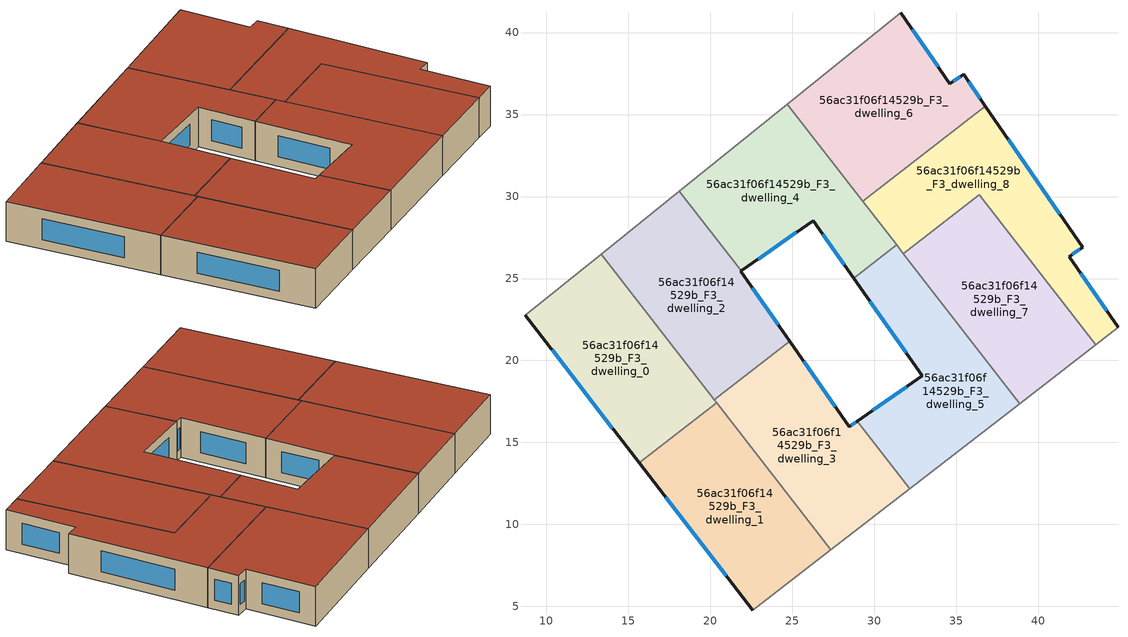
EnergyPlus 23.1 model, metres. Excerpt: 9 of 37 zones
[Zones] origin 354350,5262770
56ac31f06f14529b_F3_dwelling_0
 floor to 56ac31f06f14529b_F2_dwelling_0 (EU_floor_Construction): 13.36,26.49 20.39,17.42 15.67,13.77 8.73,22.76 z9
 wall outside (EU_wall_Construction): 8.73,22.76 15.67,13.77 z9:12
 wall to 56ac31f06f14529b_F3_dwelling_1 (EU_wall_Construction): 15.67,13.77 20.39,17.42 z9:12
 wall adiabatic (EU_wall_Construction): 13.36,26.49 8.73,22.76 z9:12
 wall to 56ac31f06f14529b_F3_dwelling_2 (EU_wall_Construction): 20.24,17.62 13.36,26.49 z9:12
 wall to 56ac31f06f14529b_F3_dwelling_3 (EU_wall_Construction): 20.39,17.43 20.24,17.62 z9:12
 window (EU_Window_Construction): 10.36,20.65 14.04,15.88 z9.7:11.3
 roof outside (EU_roof_Construction): 20.39,17.42 13.36,26.49 8.73,22.76 15.67,13.77 z12
56ac31f06f14529b_F3_dwelling_1
 floor to 56ac31f06f14529b_F2_dwelling_1 (EU_floor_Construction): 20.39,17.42 27.35,8.44 22.6,4.77 15.67,13.77 z9
 wall outside (EU_wall_Construction): 15.67,13.77 22.6,4.77 z9:12
 wall adiabatic (EU_wall_Construction): 22.6,4.77 27.35,8.44 z9:12
 wall to 56ac31f06f14529b_F3_dwelling_3 (EU_wall_Construction): 27.35,8.44 20.39,17.42 z9:12
 window (EU_Window_Construction): 17.3,11.65 20.97,6.88 z9.7:11.3
 roof outside (EU_roof_Construction): 27.35,8.44 20.39,17.42 15.67,13.77 22.6,4.77 z12
56ac31f06f14529b_F3_dwelling_2
 floor to 56ac31f06f14529b_F2_dwelling_2 (EU_floor_Construction): 21.88,25.46 21.85,25.44 24.84,21.18 20.24,17.62 13.36,26.49 18.12,30.32 z9
 wall outside (EU_wall_Construction): 24.84,21.18 21.85,25.44 21.88,25.46 z9:12
 wall to 56ac31f06f14529b_F3_dwelling_4 (EU_wall_Construction): 21.88,25.46 18.12,30.32 z9:12
 wall to 56ac31f06f14529b_F3_dwelling_3 (EU_wall_Construction): 20.24,17.62 24.84,21.18 z9:12
 wall adiabatic (EU_wall_Construction): 18.12,30.32 13.36,26.49 z9:12
 window (EU_Window_Construction): 24.14,22.18 22.55,24.44 z9.7:11.3
 roof outside (EU_roof_Construction): 24.84,21.18 21.85,25.44 21.88,25.46 18.12,30.32 13.36,26.49 20.24,17.62 z12
56ac31f06f14529b_F3_dwelling_3
 floor to 56ac31f06f14529b_F2_dwelling_3 (EU_floor_Construction): 28.98,16.3 32.17,12.18 27.35,8.44 20.24,17.62 24.84,21.18 28.49,15.96 z9
 wall outside (EU_wall_Construction): 28.98,16.3 28.49,15.96 24.84,21.18 z9:12
 wall to 56ac31f06f14529b_F3_dwelling_5 (EU_wall_Construction): 32.17,12.18 28.98,16.3 z9:12
 wall adiabatic (EU_wall_Construction): 27.35,8.44 32.17,12.18 z9:12
 window (EU_Window_Construction): 27.63,17.19 25.69,19.95 / 28.86,16.23 28.6,16.04 z9.7:11.3
 roof outside (EU_roof_Construction): 32.17,12.18 28.98,16.3 28.49,15.96 24.84,21.18 20.24,17.62 27.35,8.44 z12
56ac31f06f14529b_F3_dwelling_4
 floor to 56ac31f06f14529b_F2_dwelling_4 (EU_floor_Construction): 24.71,35.63 31.36,27.05 28.75,25.02 26.29,28.53 21.88,25.46 18.12,30.32 z9
 wall outside (EU_wall_Construction): 21.88,25.46 26.29,28.53 28.75,25.02 z9:12
 wall adiabatic (EU_wall_Construction): 24.71,35.63 18.12,30.32 z9:12
 wall to 56ac31f06f14529b_F3_dwelling_5 (EU_wall_Construction): 28.75,25.02 31.36,27.05 z9:12
 wall to 56ac31f06f14529b_F3_dwelling_6 (EU_wall_Construction): 29.29,29.72 24.71,35.63 z9:12
 wall to 56ac31f06f14529b_F3_dwelling_8 (EU_wall_Construction): 31.36,27.05 29.29,29.72 z9:12
 window (EU_Window_Construction): 26.87,27.71 28.17,25.85 / 22.92,26.18 25.26,27.81 z9.7:11.3
 roof outside (EU_roof_Construction): 31.36,27.05 24.71,35.63 18.12,30.32 21.88,25.46 26.29,28.53 28.75,25.02 z12
56ac31f06f14529b_F3_dwelling_5
 floor to 56ac31f06f14529b_F2_dwelling_5 (EU_floor_Construction): 31.36,27.05 38.86,17.37 32.17,12.18 28.98,16.3 32.93,19.06 28.75,25.02 z9
 wall outside (EU_wall_Construction): 28.75,25.02 32.93,19.06 28.98,16.3 z9:12
 wall adiabatic (EU_wall_Construction): 32.17,12.18 38.86,17.37 z9:12
 wall to 56ac31f06f14529b_F3_dwelling_7 (EU_wall_Construction): 38.86,17.37 31.77,26.52 z9:12
 wall to 56ac31f06f14529b_F3_dwelling_8 (EU_wall_Construction): 31.77,26.52 31.36,27.05 z9:12
 window (EU_Window_Construction): 29.73,23.62 31.95,20.46 / 32,18.41 29.9,16.95 z9.7:11.3
 roof outside (EU_roof_Construction): 38.86,17.37 31.36,27.05 28.75,25.02 32.93,19.06 28.98,16.3 32.17,12.18 z12
56ac31f06f14529b_F3_dwelling_6
 floor to 56ac31f06f14529b_F2_dwelling_6 (EU_floor_Construction): 35.45,37.45 36.78,35.52 29.29,29.72 24.71,35.63 31.63,41.21 34.61,36.88 z9
 wall outside (EU_wall_Construction): 36.78,35.52 35.45,37.45 34.61,36.88 31.63,41.21 z9:12
 wall to 56ac31f06f14529b_F3_dwelling_8 (EU_wall_Construction): 29.29,29.72 36.78,35.52 z9:12
 wall adiabatic (EU_wall_Construction): 31.63,41.21 24.71,35.63 z9:12
 window (EU_Window_Construction): 33.91,37.9 32.33,40.19 / 35.25,37.32 34.81,37.02 / 36.47,35.97 35.76,37 z9.7:11.3
 roof outside (EU_roof_Construction): 36.78,35.52 35.45,37.45 34.61,36.88 31.63,41.21 24.71,35.63 29.29,29.72 z12
56ac31f06f14529b_F3_dwelling_7
 floor to 56ac31f06f14529b_F2_dwelling_7 (EU_floor_Construction): 36.41,30.12 43.51,20.96 38.86,17.37 31.77,26.52 z9
 wall to 56ac31f06f14529b_F3_dwelling_8 (EU_wall_Construction): 43.51,20.96 36.41,30.12 31.77,26.52 z9:12
 wall adiabatic (EU_wall_Construction): 38.86,17.37 43.51,20.96 z9:12
 roof outside (EU_roof_Construction): 43.51,20.96 36.41,30.12 31.77,26.52 38.86,17.37 z12
56ac31f06f14529b_F3_dwelling_8
 floor to 56ac31f06f14529b_F2_dwelling_8 (EU_floor_Construction): 36.78,35.52 42.72,26.91 41.9,26.34 44.87,22.02 43.51,20.96 36.41,30.12 31.77,26.52 29.29,29.72 z9
 wall outside (EU_wall_Construction): 44.87,22.02 41.9,26.34 42.72,26.91 36.78,35.52 z9:12
 wall adiabatic (EU_wall_Construction): 43.51,20.96 44.87,22.02 z9:12
 window (EU_Window_Construction): 44.17,23.03 42.59,25.33 / 41.33,28.93 38.18,33.5 / 42.09,26.47 42.53,26.78 z9.7:11.3
 roof outside (EU_roof_Construction): 44.87,22.02 41.9,26.34 42.72,26.91 36.78,35.52 29.29,29.72 31.77,26.52 36.41,30.12 43.51,20.96 z12
[Building]
EU S2 Campaign: North Axis=0; Terrain=City; Solar Distribution=FullExterior
[Site:Location]
Budapest.Ferenc.Liszt.Intl.AP: Latitude=47.437; Longitude=19.256; Time Zone=1; Elevation=185
[SizingPeriod:WeatherFileDays]
AnnualSizingPeriod: Begin Month=1; Begin Day of Month=1; End Month=12; End Day of Month=31; Day of Week for Start Day=Monday; Use Weather File Daylight Saving Period=No; Use Weather File Rain and Snow Indicators=No
[MATERIAL]
EU_InternalMass_Material: Roughness=MediumRough; Thickness=0.1; Conductivity=1; Density=1800; Specific Heat=900; Thermal Absorptance=0.9; Solar Absorptance=0.7; Visible Absorptance=0.7
[MATERIAL:NOMASS] Roughness=MediumRough; Thermal Absorptance=0.9; Solar Absorptance=0.7; Visible Absorptance=0.7
Name | Thermal Resistance
EU_wall_NoMass | 0.832559
EU_roof_NoMass | 1.39638
EU_floor_NoMass | 0.872794
[WINDOWMATERIAL:SIMPLEGLAZINGSYSTEM]
EU_Window_SimpleGlazing: UFactor=2.79869; Solar Heat Gain Coefficient=0.75; Visible Transmittance=0.75
[CONSTRUCTION]
EU_wall_Construction: EU_wall_NoMass
EU_roof_Construction: EU_roof_NoMass
EU_floor_Construction: EU_floor_NoMass
EU_Window_Construction: EU_Window_SimpleGlazing
EU_InternalMass_Construction: EU_InternalMass_Material
[ZONE] Type=1; Multiplier=1; Ceiling Height=autocalculate; Floor Area=autocalculate; Part of Total Floor Area=Yes
Name | Volume
56ac31f06f14529b_F3_dwelling_0 | 204.036
56ac31f06f14529b_F3_dwelling_1 | 204.055
56ac31f06f14529b_F3_dwelling_2 | 204.039
56ac31f06f14529b_F3_dwelling_3 | 204.011
56ac31f06f14529b_F3_dwelling_4 | 204.041
56ac31f06f14529b_F3_dwelling_5 | 204.037
56ac31f06f14529b_F3_dwelling_6 | 204.047
56ac31f06f14529b_F3_dwelling_7 | 204.015
56ac31f06f14529b_F3_dwelling_8 | 204.038
[INTERNALMASS] Construction=EU_InternalMass_Construction
Name | Zone or ZoneList | Surface Area
56ac31f06f14529b_F3_dwelling_0_EU_InternalMass | 56ac31f06f14529b_F3_dwelling_0 | 68.0121
56ac31f06f14529b_F3_dwelling_1_EU_InternalMass | 56ac31f06f14529b_F3_dwelling_1 | 68.0193
56ac31f06f14529b_F3_dwelling_2_EU_InternalMass | 56ac31f06f14529b_F3_dwelling_2 | 68.0118
56ac31f06f14529b_F3_dwelling_3_EU_InternalMass | 56ac31f06f14529b_F3_dwelling_3 | 68.0038
56ac31f06f14529b_F3_dwelling_4_EU_InternalMass | 56ac31f06f14529b_F3_dwelling_4 | 68.0145
56ac31f06f14529b_F3_dwelling_5_EU_InternalMass | 56ac31f06f14529b_F3_dwelling_5 | 68.0135
56ac31f06f14529b_F3_dwelling_6_EU_InternalMass | 56ac31f06f14529b_F3_dwelling_6 | 68.0153
56ac31f06f14529b_F3_dwelling_7_EU_InternalMass | 56ac31f06f14529b_F3_dwelling_7 | 68.0057
56ac31f06f14529b_F3_dwelling_8_EU_InternalMass | 56ac31f06f14529b_F3_dwelling_8 | 68.0127
[OTHEREQUIPMENT] Fuel Type=Electricity; Design Level Calculation Method=Watts/Area; Power per Zone Floor Area=1; Fraction Latent=0; Fraction Radiant=0; Fraction Lost=0; Carbon Dioxide Generation Rate=0; EndUse Subcategory=EU_Step8_InternalGains
Name | Zone or ZoneList or Space or SpaceList | Schedule
EU_Step8_InternalGain_56ac31f06f14529b_F3_dwelling_0_f000 | 56ac31f06f14529b_F3_dwelling_0 | EU_Step8_GainSchedule_56ac31f06f14529b_F3_dwelling_0_f000
EU_Step8_InternalGain_56ac31f06f14529b_F3_dwelling_1_f000 | 56ac31f06f14529b_F3_dwelling_1 | EU_Step8_GainSchedule_56ac31f06f14529b_F3_dwelling_1_f000
EU_Step8_InternalGain_56ac31f06f14529b_F3_dwelling_2_f000 | 56ac31f06f14529b_F3_dwelling_2 | EU_Step8_GainSchedule_56ac31f06f14529b_F3_dwelling_2_f000
EU_Step8_InternalGain_56ac31f06f14529b_F3_dwelling_3_f000 | 56ac31f06f14529b_F3_dwelling_3 | EU_Step8_GainSchedule_56ac31f06f14529b_F3_dwelling_3_f000
EU_Step8_InternalGain_56ac31f06f14529b_F3_dwelling_4_f000 | 56ac31f06f14529b_F3_dwelling_4 | EU_Step8_GainSchedule_56ac31f06f14529b_F3_dwelling_4_f000
EU_Step8_InternalGain_56ac31f06f14529b_F3_dwelling_5_f000 | 56ac31f06f14529b_F3_dwelling_5 | EU_Step8_GainSchedule_56ac31f06f14529b_F3_dwelling_5_f000
EU_Step8_InternalGain_56ac31f06f14529b_F3_dwelling_6_f000 | 56ac31f06f14529b_F3_dwelling_6 | EU_Step8_GainSchedule_56ac31f06f14529b_F3_dwelling_6_f000
EU_Step8_InternalGain_56ac31f06f14529b_F3_dwelling_7_f000 | 56ac31f06f14529b_F3_dwelling_7 | EU_Step8_GainSchedule_56ac31f06f14529b_F3_dwelling_7_f000
EU_Step8_InternalGain_56ac31f06f14529b_F3_dwelling_8_f000 | 56ac31f06f14529b_F3_dwelling_8 | EU_Step8_GainSchedule_56ac31f06f14529b_F3_dwelling_8_f000
[ZONEVENTILATION:DESIGNFLOWRATE] Schedule=EU_AlwaysOn; Design Flow Rate Calculation Method=AirChanges/Hour; Air Changes per Hour=0.475469; Ventilation Type=Natural; Fan Pressure Rise=0; Fan Total Efficiency=1; Constant Term Coefficient=1; Temperature Term Coefficient=0; Velocity Term Coefficient=0; Velocity Squared Term Coefficient=0; Minimum Indoor Temperature=-100; Maximum Indoor Temperature=100; Delta Temperature=-100; Minimum Outdoor Temperature=-100; Maximum Outdoor Temperature=100; Maximum Wind Speed=40
Name | Zone or ZoneList or Space or SpaceList
EU_ConstantAir_56ac31f06f14529b_F3_dwelling_0 | 56ac31f06f14529b_F3_dwelling_0
EU_ConstantAir_56ac31f06f14529b_F3_dwelling_1 | 56ac31f06f14529b_F3_dwelling_1
EU_ConstantAir_56ac31f06f14529b_F3_dwelling_2 | 56ac31f06f14529b_F3_dwelling_2
EU_ConstantAir_56ac31f06f14529b_F3_dwelling_3 | 56ac31f06f14529b_F3_dwelling_3
EU_ConstantAir_56ac31f06f14529b_F3_dwelling_4 | 56ac31f06f14529b_F3_dwelling_4
EU_ConstantAir_56ac31f06f14529b_F3_dwelling_5 | 56ac31f06f14529b_F3_dwelling_5
EU_ConstantAir_56ac31f06f14529b_F3_dwelling_6 | 56ac31f06f14529b_F3_dwelling_6
EU_ConstantAir_56ac31f06f14529b_F3_dwelling_7 | 56ac31f06f14529b_F3_dwelling_7
EU_ConstantAir_56ac31f06f14529b_F3_dwelling_8 | 56ac31f06f14529b_F3_dwelling_8
[HVACTEMPLATE:THERMOSTAT] Constant Heating Setpoint=20; Constant Cooling Setpoint=50
EU_HeatOnly_56ac31f06f14529b_F1_dwelling_0; EU_HeatOnly_56ac31f06f14529b_F1_dwelling_1; EU_HeatOnly_56ac31f06f14529b_F1_dwelling_2; EU_HeatOnly_56ac31f06f14529b_F1_dwelling_3; EU_HeatOnly_56ac31f06f14529b_F1_dwelling_4; EU_HeatOnly_56ac31f06f14529b_F1_dwelling_5; EU_HeatOnly_56ac31f06f14529b_F1_dwelling_6; EU_HeatOnly_56ac31f06f14529b_F1_dwelling_7; EU_HeatOnly_56ac31f06f14529b_F1_dwelling_8; EU_HeatOnly_56ac31f06f14529b_F2_dwelling_0; EU_HeatOnly_56ac31f06f14529b_F2_dwelling_1; EU_HeatOnly_56ac31f06f14529b_F2_dwelling_2; EU_HeatOnly_56ac31f06f14529b_F2_dwelling_3; EU_HeatOnly_56ac31f06f14529b_F2_dwelling_4; EU_HeatOnly_56ac31f06f14529b_F2_dwelling_5; EU_HeatOnly_56ac31f06f14529b_F2_dwelling_6; EU_HeatOnly_56ac31f06f14529b_F2_dwelling_7; EU_HeatOnly_56ac31f06f14529b_F2_dwelling_8; EU_HeatOnly_56ac31f06f14529b_F3_dwelling_0; EU_HeatOnly_56ac31f06f14529b_F3_dwelling_1; EU_HeatOnly_56ac31f06f14529b_F3_dwelling_2; EU_HeatOnly_56ac31f06f14529b_F3_dwelling_3; EU_HeatOnly_56ac31f06f14529b_F3_dwelling_4; EU_HeatOnly_56ac31f06f14529b_F3_dwelling_5; EU_HeatOnly_56ac31f06f14529b_F3_dwelling_6; EU_HeatOnly_56ac31f06f14529b_F3_dwelling_7; EU_HeatOnly_56ac31f06f14529b_F3_dwelling_8
[HVACTEMPLATE:ZONE:IDEALLOADSAIRSYSTEM] System Availability Schedule=EU_AlwaysOn; Maximum Heating Supply Air Temperature=50; Minimum Cooling Supply Air Temperature=13; Maximum Heating Supply Air Humidity Ratio=0.0156; Minimum Cooling Supply Air Humidity Ratio=0.0077; Heating Limit=NoLimit; Cooling Limit=NoLimit; Heating Availability Schedule=EU_AlwaysOn; Cooling Availability Schedule=EU_CoolingOff; Dehumidification Control Type=ConstantSensibleHeatRatio; Cooling Sensible Heat Ratio=0.7; Dehumidification Setpoint=60; Humidification Control Type=None; Humidification Setpoint=30; Outdoor Air Method=None; Outdoor Air Flow Rate per Person=0.00944; Outdoor Air Flow Rate per Zone Floor Area=0; Outdoor Air Flow Rate per Zone=0; Demand Controlled Ventilation Type=None; Outdoor Air Economizer Type=NoEconomizer; Heat Recovery Type=None; Sensible Heat Recovery Effectiveness=0.7; Latent Heat Recovery Effectiveness=0.65
Name | Template Thermostat
56ac31f06f14529b_F3_dwelling_0 | EU_HeatOnly_56ac31f06f14529b_F3_dwelling_0
56ac31f06f14529b_F3_dwelling_1 | EU_HeatOnly_56ac31f06f14529b_F3_dwelling_1
56ac31f06f14529b_F3_dwelling_2 | EU_HeatOnly_56ac31f06f14529b_F3_dwelling_2
56ac31f06f14529b_F3_dwelling_3 | EU_HeatOnly_56ac31f06f14529b_F3_dwelling_3
56ac31f06f14529b_F3_dwelling_4 | EU_HeatOnly_56ac31f06f14529b_F3_dwelling_4
56ac31f06f14529b_F3_dwelling_5 | EU_HeatOnly_56ac31f06f14529b_F3_dwelling_5
56ac31f06f14529b_F3_dwelling_6 | EU_HeatOnly_56ac31f06f14529b_F3_dwelling_6
56ac31f06f14529b_F3_dwelling_7 | EU_HeatOnly_56ac31f06f14529b_F3_dwelling_7
56ac31f06f14529b_F3_dwelling_8 | EU_HeatOnly_56ac31f06f14529b_F3_dwelling_8
[SIZING:ZONE] Zone Cooling Design Supply Air Temperature Input Method=SupplyAirTemperature; Zone Cooling Design Supply Air Temperature=13; Zone Heating Design Supply Air Temperature Input Method=SupplyAirTemperature; Zone Heating Design Supply Air Temperature=50; Zone Cooling Design Supply Air Humidity Ratio=0.008; Zone Heating Design Supply Air Humidity Ratio=0.008; Cooling Design Air Flow Method=DesignDay; Cooling Design Air Flow Rate=0; Cooling Minimum Air Flow per Zone Floor Area=0.000762; Cooling Minimum Air Flow=0; Cooling Minimum Air Flow Fraction=0.2; Heating Design Air Flow Method=DesignDay; Heating Design Air Flow Rate=0; Heating Maximum Air Flow per Zone Floor Area=0.002032; Heating Maximum Air Flow=0.141576; Heating Maximum Air Flow Fraction=0.3; Account for Dedicated Outdoor Air System=No; Dedicated Outdoor Air System Control Strategy=NeutralSupplyAir; Dedicated Outdoor Air Low Setpoint Temperature for Design=autosize; Dedicated Outdoor Air High Setpoint Temperature for Design=autosize; Zone Load Sizing Method=Sensible Load Only No Latent Load; Zone Latent Cooling Design Supply Air Humidity Ratio Input Method=HumidityRatioDifference; Zone Cooling Design Supply Air Humidity Ratio Difference=0.005; Zone Latent Heating Design Supply Air Humidity Ratio Input Method=HumidityRatioDifference; Zone Humidification Design Supply Air Humidity Ratio Difference=0.005
56ac31f06f14529b_F3_dwelling_0; 56ac31f06f14529b_F3_dwelling_1; 56ac31f06f14529b_F3_dwelling_2; 56ac31f06f14529b_F3_dwelling_3; 56ac31f06f14529b_F3_dwelling_4; 56ac31f06f14529b_F3_dwelling_5; 56ac31f06f14529b_F3_dwelling_6; 56ac31f06f14529b_F3_dwelling_7; 56ac31f06f14529b_F3_dwelling_8
[SCHEDULE:CONSTANT]
Name | Hourly Value
EU_AlwaysOn | 1
EU_CoolingOff | 0
[SCHEDULE:FILE] Column Number=1; Rows to Skip at Top=0; Number of Hours of Data=8760; Column Separator=Comma; Interpolate to Timestep=No; Minutes per Item=60; Adjust Schedule for Daylight Savings=Yes
Name | File
EU_Step8_GainSchedule_56ac31f06f14529b_F3_dwelling_0_f000 | ../../schedules/56ac31f06f14529b/56ac31f06f14529b_F3_dwelling_0_f000_gain.csv
EU_Step8_GainSchedule_56ac31f06f14529b_F3_dwelling_1_f000 | ../../schedules/56ac31f06f14529b/56ac31f06f14529b_F3_dwelling_1_f000_gain.csv
EU_Step8_GainSchedule_56ac31f06f14529b_F3_dwelling_2_f000 | ../../schedules/56ac31f06f14529b/56ac31f06f14529b_F3_dwelling_2_f000_gain.csv
EU_Step8_GainSchedule_56ac31f06f14529b_F3_dwelling_3_f000 | ../../schedules/56ac31f06f14529b/56ac31f06f14529b_F3_dwelling_3_f000_gain.csv
EU_Step8_GainSchedule_56ac31f06f14529b_F3_dwelling_4_f000 | ../../schedules/56ac31f06f14529b/56ac31f06f14529b_F3_dwelling_4_f000_gain.csv
EU_Step8_GainSchedule_56ac31f06f14529b_F3_dwelling_5_f000 | ../../schedules/56ac31f06f14529b/56ac31f06f14529b_F3_dwelling_5_f000_gain.csv
EU_Step8_GainSchedule_56ac31f06f14529b_F3_dwelling_6_f000 | ../../schedules/56ac31f06f14529b/56ac31f06f14529b_F3_dwelling_6_f000_gain.csv
EU_Step8_GainSchedule_56ac31f06f14529b_F3_dwelling_7_f000 | ../../schedules/56ac31f06f14529b/56ac31f06f14529b_F3_dwelling_7_f000_gain.csv
EU_Step8_GainSchedule_56ac31f06f14529b_F3_dwelling_8_f000 | ../../schedules/56ac31f06f14529b/56ac31f06f14529b_F3_dwelling_8_f000_gain.csv
